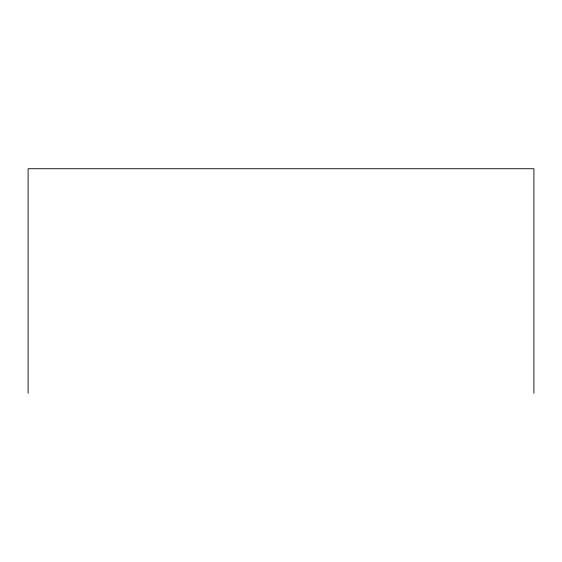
<?xml version="1.0" encoding="UTF-8"?>
<svg xmlns="http://www.w3.org/2000/svg" width="562" height="562" viewBox="0 0 562 562"><rect width="100%" height="100%" fill="white"/><g stroke="black" fill="none" stroke-linecap="round" stroke-linejoin="round"><path stroke-width="0.84" d="M533.9 393.267L533.9 168.733L28.1 168.733L28.1 393.267"/></g></svg>
